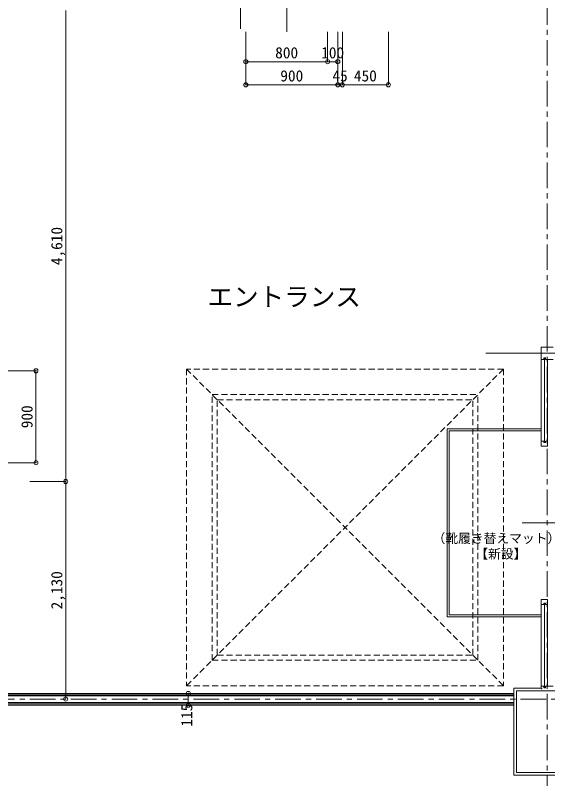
# Model space of a CAD drawing. Units: millimetres at full size, sheet at 1:50. Extents: x -17874 to 19699, y -20565 to 13459.
# Drawn here: x -2247 to 2962, y -4174 to 3299 of the extents above; entities that cross this region are included whole.
import ezdxf
from ezdxf.enums import TextEntityAlignment as Align

# ---------------------------------------------------------------- set-up
doc = ezdxf.new("R2010")
doc.units = ezdxf.units.MM
doc.header["$LTSCALE"] = 50
doc.header["$PDMODE"] = 32
doc.header["$PDSIZE"] = 40
doc.linetypes.add('CHAIN1', pattern=[8, 5, -1, 1, -1])
doc.linetypes.add('DASHED1', pattern=[1.8, 1.2, -0.6])
for name, color, linetype, lineweight in [('1-0_表（線_固定）', 4, 'Continuous', 9), ('1-1_表（文字_固定）', 4, 'CHAIN1', 9), ('1-2', 3, 'Continuous', 18), ('1-4', 4, 'Continuous', 9), ('1-5_建具姿図', 3, 'Continuous', 13), ('1-6', 7, 'Continuous', 13), ('1-8', 134, 'Continuous', 5), ('4-8', 7, 'Continuous', 13)]:
    doc.layers.add(name, color=color, linetype=linetype, lineweight=lineweight)
doc.styles.add('ＭＳ ゴシック', font='')
doc.styles.get('ＭＳ ゴシック').set_extended_font_data('MS Gothic')

msp = doc.modelspace()

# ---------------------------------------------------------------- linework, layer by layer
at = {"layer": '1-0_表（線_固定）'}
for p, q in [((2896.93, 50.69), (3016.93, 50.69)), ((2896.93, -69.31), (2896.93, 50.69)), ((2356.93, -9.31), (6056.93, -9.31)), ((2922.93, -69.31), (2896.93, -69.31)), ((2896.93, -69.31), (2896.93, -869.31)), ((2922.93, -54.31), (2922.93, -69.31)), ((2940.93, -54.31), (2922.93, -54.31)), ((2931.93, -876.81), (2931.93, -61.81)), ((2940.93, -69.31), (2940.93, -54.31)), ((3016.93, -69.31), (2940.93, -69.31)), ((2959.93, -869.31), (2959.93, -69.31)), ((2922.93, -869.31), (2896.93, -869.31)), ((2896.93, -869.31), (2896.93, -919.31)), ((2959.93, -869.31), (2940.93, -869.31)), ((2959.93, -919.31), (2959.93, -869.31)), ((2896.93, -919.31), (2959.93, -919.31)), ((3362.43, -1669.31), (2712.43, -1669.31)), ((2922.93, -2454.31), (2940.93, -2454.31)), ((2922.93, -2469.31), (2922.93, -2454.31)), ((2931.93, -2461.81), (2931.93, -3276.81)), ((2940.93, -2454.31), (2940.93, -2469.31)), ((2896.93, -2469.31), (2896.93, -3269.31)), ((2922.93, -2469.31), (2896.93, -2469.31)), ((2959.93, -2469.31), (2940.93, -2469.31)), ((2959.93, -2469.31), (2959.93, -3269.31)), ((2896.93, -3269.31), (2922.93, -3269.31)), ((2896.93, -3294.31), (2896.93, -3269.31)), ((2922.93, -3269.31), (2922.93, -3284.31)), ((2922.93, -3284.31), (2940.93, -3284.31)), ((2940.93, -3269.31), (3016.93, -3269.31)), ((2940.93, -3284.31), (2940.93, -3269.31)), ((2656.93, -3314.31), (3411.93, -3314.31)), ((2906.93, -3294.31), (2896.93, -3294.31)), ((3256.93, -4114.31), (2656.93, -4114.31))]:
    msp.add_line(p, q, dxfattribs=at)
for points in [[(2922.93, -869.31), (2922.93, -884.31), (2940.93, -884.31), (2940.93, -869.31)], [(2896.93, -2469.31), (2896.93, -2419.31), (2959.93, -2419.31), (2959.93, -2469.31)]]:
    msp.add_lwpolyline(points, dxfattribs=at)
at = {"layer": '1-1_表（文字_固定）'}
for p, q in [((2956.93, 8656.68), (2956.93, -9444.31)), ((-43.07, 3167.21), (-43.07, 8537.69)), ((16946.49, -3394.31), (-3761.15, -3394.31))]:
    msp.add_line(p, q, dxfattribs=at)
at = {"layer": '1-1_表（文字_固定）', "color": 7, "linetype": 'Continuous', "lineweight": 13}
for p, q in [((-1753.9, 3345.69), (-1753.9, -1264.31)), ((-2045.18, -1080.85), (-2045.18, -180.85)), ((-1753.9, -1264.31), (-1753.9, -3394.31))]:
    msp.add_line(p, q, dxfattribs=at)
at = {"layer": '1-1_表（文字_固定）', "linetype": 'Continuous'}
for p, q in [((1996.93, -769.31), (1996.93, -2569.31)), ((2896.93, -769.31), (1996.93, -769.31)), ((2896.93, -2589.31), (1976.93, -2589.31)), ((2896.93, -2569.31), (1996.93, -2569.31))]:
    msp.add_line(p, q, dxfattribs=at)
msp.add_lwpolyline([(2896.93, -749.31), (1976.93, -749.31), (1976.93, -2589.31)], dxfattribs=at)
at = {"layer": '1-2'}
for p, q in [((-3248.07, -3339.31), (2631.93, -3339.31)), ((2631.93, -4139.31), (2631.93, -3289.31)), ((2896.93, -3289.31), (2631.93, -3289.31)), ((-3248.07, -3454.31), (2631.93, -3454.31)), ((3281.93, -4139.31), (2631.93, -4139.31))]:
    msp.add_line(p, q, dxfattribs=at)
at = {"layer": '1-2', "color": 7, "lineweight": 13}
msp.add_line((-554.74, -3454.31), (-554.74, -3339.31), dxfattribs=at)
at = {"layer": '1-4'}
msp.add_line((408.34, 3137.56), (408.34, 3701.53), dxfattribs=at)
at = {"layer": '1-4', "color": 7, "lineweight": 13}
msp.add_line((8.34, 2618.53), (908.34, 2618.53), dxfattribs=at)
at = {"layer": '1-6'}
for p, q in [((8.34, 2844.78), (8.34, 3135.79)), ((8.34, 2618.53), (8.34, 3135.79)), ((808.34, 2844.78), (808.34, 3135.79)), ((908.34, 2618.53), (908.34, 3135.79)), ((908.34, 2618.53), (908.34, 3135.79)), ((953.34, 2618.53), (953.34, 3135.79)), ((1403.36, 2618.53), (1403.36, 3135.79)), ((-2045.18, -180.85), (-2617.42, -180.85)), ((-2045.18, -1080.85), (-2617.42, -1080.85)), ((-1753.9, -1264.31), (-2104.14, -1264.31))]:
    msp.add_line(p, q, dxfattribs=at)
at = {"layer": '1-6', "color": 2}
for p in [(8.34, 2844.78), (808.34, 2844.78), (908.34, 2844.78), (8.34, 2618.53), (908.34, 2618.53), (953.34, 2618.53), (1403.36, 2618.53), (-2045.18, -180.85), (-2045.18, -1080.85), (-1753.9, -1264.31), (-554.74, -3339.31), (-1753.9, -3394.31), (-554.74, -3454.31)]:
    msp.add_point(p, dxfattribs=at)
at = {"layer": '1-8', "linetype": 'DASHED1'}
for p, q in [((2529.43, -164.31), (-570.57, -164.31)), ((-570.57, -164.31), (-570.57, -3264.31)), ((-570.57, -164.31), (2529.43, -3264.31)), ((2529.43, -164.31), (-570.57, -3264.31)), ((-320.57, -414.31), (2279.43, -414.31)), ((-320.57, -3014.31), (-320.57, -414.31)), ((2279.43, -3014.31), (2279.43, -414.31)), ((-270.57, -464.31), (2229.43, -464.31)), ((-270.57, -2964.31), (-270.57, -464.31)), ((2229.43, -2964.31), (2229.43, -464.31)), ((-270.57, -2964.31), (2229.43, -2964.31)), ((-320.57, -3014.31), (2279.43, -3014.31))]:
    msp.add_line(p, q, dxfattribs=at)
at = {"layer": '1-8', "color": 4, "lineweight": 9}
for p, q in [((-3248.07, -3351.81), (2631.93, -3351.81)), ((2656.93, -4114.31), (2656.93, -3314.31)), ((-3248.07, -3364.31), (2631.93, -3364.31)), ((-3248.07, -3429.31), (2631.93, -3429.31)), ((-3248.07, -3441.81), (2631.93, -3441.81))]:
    msp.add_line(p, q, dxfattribs=at)
at = {"layer": '1-8', "color": 3, "lineweight": 18}
for p, q in [((-940.52, -3339.31), (-1633.07, -3339.31)), ((-848.52, -3339.31), (-934.52, -3339.31))]:
    msp.add_line(p, q, dxfattribs=at)
at = {"layer": '1-8', "linetype": 'DASHED1'}
msp.add_lwpolyline([(2529.43, -164.31), (2529.43, -3264.31), (-570.57, -3264.31)], dxfattribs=at)
at = {"layer": '4-8'}
for p, q in [((8.34, 2844.78), (808.34, 2844.78)), ((808.34, 2844.78), (908.34, 2844.78)), ((908.34, 2618.53), (953.34, 2618.53)), ((953.34, 2618.53), (1403.36, 2618.53))]:
    msp.add_line(p, q, dxfattribs=at)

# ---------------------------------------------------------------- texts
at = {"layer": '1-4', "style": 'ＭＳ ゴシック'}
for s, p in [('（靴履き替えマット）', (1835.11, -1893.82)), ('【新設】', (2253.58, -2046.72))]:
    msp.add_text(s, height=91.64, dxfattribs=at).set_placement(p, align=Align.BOTTOM_LEFT)
at = {"layer": '1-5_建具姿図', "style": 'ＭＳ ゴシック'}
msp.add_text('エントランス', height=183.3, dxfattribs=at).set_placement((-365.9, 397.11), align=Align.BOTTOM_LEFT)
at = {"layer": '1-6', "style": 'ＭＳ ゴシック'}
for s, p in [('800', (295.84, 2844.78)), ('100', (745.84, 2844.78)), ('900', (345.84, 2618.53)), ('45', (855.84, 2618.53)), ('450', (1065.85, 2618.53))]:
    msp.add_text(s, height=110, dxfattribs=at).set_placement(p, align=Align.BOTTOM_LEFT)
for s, p in [('4,610', (-1753.9, 853.19)), ('900', (-2045.18, -743.35)), ('2,130', (-1753.9, -2516.81)), ('115', (-481.96, -3664.08))]:
    msp.add_text(s, height=110, rotation=90, dxfattribs=at).set_placement(p, align=Align.BOTTOM_LEFT)

doc.saveas('drawing.dxf')
